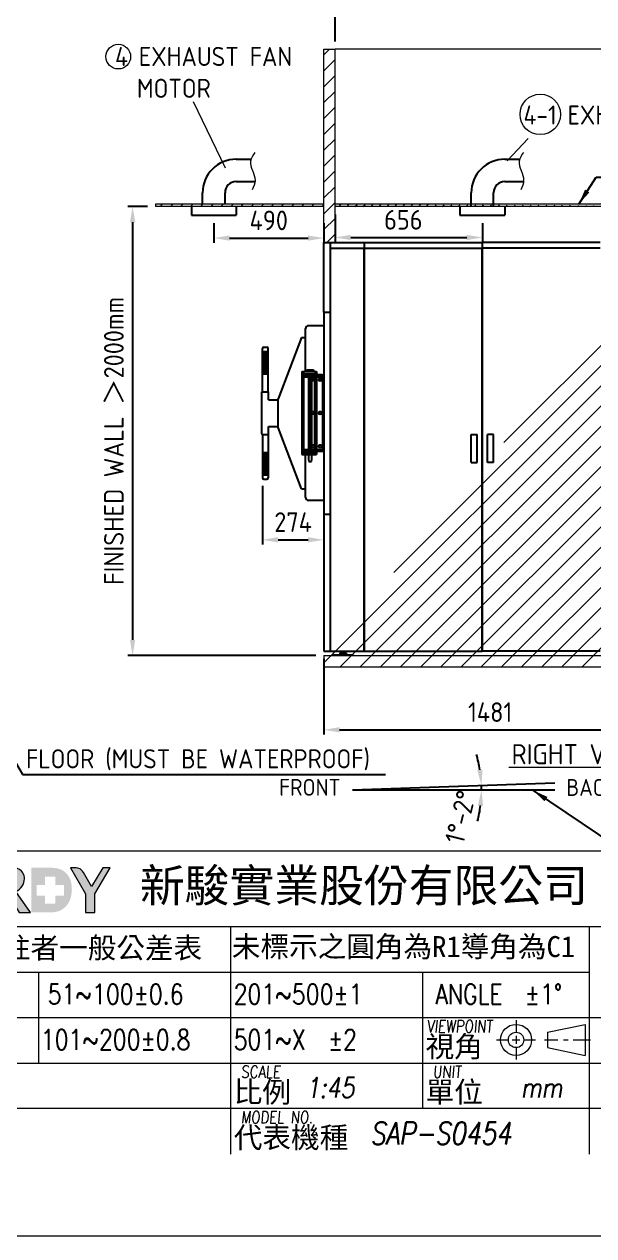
# Model space of a CAD drawing. Header units: millimetres. Extents: x -215875 to -182438, y -22804 to -2215.
# Drawn here: x -187883 to -185347, y -22804 to -17409 of the extents above; entities that cross this region are included whole.
import ezdxf

# ---------------------------------------------------------------- set-up
doc = ezdxf.new("R2010")
doc.units = ezdxf.units.MM
doc.header["$MEASUREMENT"] = 0
doc.linetypes.add('HIDDEN', pattern=[9.525, 6.35, -3.175])
doc.layers.get('0').update_dxf_attribs({"lineweight": 25})
for name, color, linetype, lineweight in [('D', 3, 'Continuous', 13), ('F', 7, 'Continuous', 15), ('H', 2, 'HIDDEN', 15), ('S', 4, 'Continuous', 15), ('T', 4, 'Continuous', 15)]:
    doc.layers.add(name, color=color, linetype=linetype, lineweight=lineweight)
doc.styles.get("Standard").update_dxf_attribs({"font": 'KAIU.TTF'})
doc.styles.add('STU25', font='isocp2.shx')
doc.styles.add('Text', font='romans.shx', dxfattribs={"width": 0.8, "oblique": 10})
doc.dimstyles.new('STU25', dxfattribs={"dimscale": 35, "dimtxt": 2.5, "dimasz": 2, "dimexe": 0.6, "dimexo": 1, "dimgap": 1, "dimtad": 1, "dimdsep": 46, "dimtxsty": 'STU25', "dimcen": 2, "dimazin": 2, "dimtfac": 1, "dimtmove": 0, "dimatfit": 3, "dimfxl": 0, "dimtolj": 1, "dimtzin": 0, "dimarcsym": 0})
doc.dimstyles.new('STU25$7', dxfattribs={"dimscale": 35, "dimtxt": 2.5, "dimasz": 2, "dimexe": 1.25, "dimexo": 0.625, "dimgap": 1, "dimtad": 0, "dimdec": 4, "dimdsep": 46, "dimtxsty": 'STU25', "dimcen": 2.5, "dimazin": 2, "dimtfac": 1, "dimtdec": 4, "dimtmove": 0, "dimatfit": 3, "dimfxl": 0, "dimtolj": 1, "dimtzin": 0, "dimarcsym": 0})

# ---------------------------------------------------------------- blocks, each defined once
blk = doc.blocks.new('*D1')
at = {"layer": 'D', "color": 0, "linetype": 'Continuous', "lineweight": -2}
for p, q in [((-186499.2, -18255.3), (-186499.2, -18379.2)), ((-185843.2, -18294.4), (-185843.2, -18379.2)), ((-186429.2, -18358.2), (-185913.2, -18358.2))]:
    blk.add_line(p, q, dxfattribs=at)
at = {"layer": 'D', "color": 0}
for points in [[(-186429.2, -18346.5), (-186429.2, -18369.9), (-186499.2, -18358.2)], [(-185913.2, -18369.9), (-185913.2, -18346.5), (-185843.2, -18358.2)]]:
    blk.add_solid(points, dxfattribs=at)
at = {"layer": 'Defpoints', "color": 0}
for p in [(-186499.2, -18220.3), (-185843.2, -18259.4), (-185843.2, -18358.2)]:
    blk.add_point(p, dxfattribs=at)
at = {"layer": 'D', "color": 0, "insert": (-186195.3, -18279.5), "char_height": 87.5, "attachment_point": 5, "style": 'STU25'}
blk.add_mtext('\\A1;656', dxfattribs=at)
blk = doc.blocks.new('*D8')
at = {"layer": 'D', "color": 0, "lineweight": -2}
for p, q in [((-186549.2, -20235.3), (-186549.2, -20571.6)), ((-185068.2, -20235.3), (-185068.2, -20571.6)), ((-186479.2, -20550.6), (-185138.2, -20550.6))]:
    blk.add_line(p, q, dxfattribs=at)
at = {"layer": 'D', "color": 0}
for points in [[(-186479.2, -20539), (-186479.2, -20562.3), (-186549.2, -20550.6)], [(-185138.2, -20562.3), (-185138.2, -20539), (-185068.2, -20550.6)]]:
    blk.add_solid(points, dxfattribs=at)
at = {"layer": 'Defpoints', "color": 0}
for p in [(-186549.2, -20200.3), (-185068.2, -20200.3), (-185068.2, -20550.6)]:
    blk.add_point(p, dxfattribs=at)
at = {"layer": 'D', "color": 0, "insert": (-185808.7, -20471.9), "char_height": 87.5, "attachment_point": 5, "style": 'STU25'}
blk.add_mtext('\\A1;1481', dxfattribs=at)
blk = doc.blocks.new('*D11')
at = {"layer": 'D', "color": 0, "linetype": 'Continuous', "lineweight": -2}
for p, q in [((-187039.2, -18294.4), (-187039.2, -18382)), ((-186549.2, -18294.4), (-186549.2, -18382)), ((-186969.2, -18361), (-186619.2, -18361))]:
    blk.add_line(p, q, dxfattribs=at)
at = {"layer": 'D', "color": 0}
for points in [[(-186969.2, -18349.3), (-186969.2, -18372.6), (-187039.2, -18361)], [(-186619.2, -18372.6), (-186619.2, -18349.3), (-186549.2, -18361)]]:
    blk.add_solid(points, dxfattribs=at)
at = {"layer": 'Defpoints', "color": 0}
for p in [(-187039.2, -18259.4), (-186549.2, -18259.4), (-186549.2, -18361)]:
    blk.add_point(p, dxfattribs=at)
at = {"layer": 'D', "color": 0, "insert": (-186794.6, -18282.2), "char_height": 87.5, "attachment_point": 5, "style": 'STU25'}
blk.add_mtext('\\A1;490', dxfattribs=at)
blk = doc.blocks.new('*D13')
at = {"layer": 'D', "color": 0, "lineweight": -2}
for p, q in [((-186823, -19464.3), (-186823, -19725.6)), ((-186549.2, -19464.3), (-186549.2, -19725.6)), ((-186753, -19704.6), (-186619.2, -19704.6))]:
    blk.add_line(p, q, dxfattribs=at)
at = {"layer": 'D', "color": 0}
for points in [[(-186753, -19693), (-186753, -19716.3), (-186823, -19704.6)], [(-186619.2, -19716.3), (-186619.2, -19693), (-186549.2, -19704.6)]]:
    blk.add_solid(points, dxfattribs=at)
at = {"layer": 'Defpoints', "color": 0}
for p in [(-186823, -19429.3), (-186549.2, -19429.3), (-186549.2, -19704.6)]:
    blk.add_point(p, dxfattribs=at)
at = {"layer": 'D', "color": 0, "insert": (-186686.1, -19625.9), "char_height": 87.5, "attachment_point": 5, "style": 'STU25'}
blk.add_mtext('\\A1;274', dxfattribs=at)
blk = doc.blocks.new('*D17')
at = {"layer": 'D', "color": 0, "lineweight": -2}
for p, q in [((-187334.2, -18220.3), (-187421.9, -18220.3)), ((-187400.9, -18290.3), (-187400.9, -20150.3)), ((-186584.2, -20220.3), (-187421.9, -20220.3))]:
    blk.add_line(p, q, dxfattribs=at)
at = {"layer": 'D', "color": 0}
for points in [[(-187389.3, -18290.3), (-187412.6, -18290.3), (-187400.9, -18220.3)], [(-187412.6, -20150.3), (-187389.3, -20150.3), (-187400.9, -20220.3)]]:
    blk.add_solid(points, dxfattribs=at)
at = {"layer": 'Defpoints', "color": 0}
for p in [(-187299.2, -18220.3), (-187400.9, -20220.3), (-186549.2, -20220.3)]:
    blk.add_point(p, dxfattribs=at)
at = {"layer": 'D', "color": 0, "insert": (-187527.9, -19905.7), "char_height": 87.5, "attachment_point": 1, "rotation": 90, "style": 'STU25'}
blk.add_mtext('\\A1;{\\Fisocp2.shx;FINISHED WALL \\f新細明體|b0|i0|c136|p16;＞\\Fisocp2.shx;2000mm}', dxfattribs=at)
blk = doc.blocks.new('*D19')
at = {"layer": 'D', "color": 0, "linetype": 'Continuous', "lineweight": -2}
for start, end in [(8.9852, 15.9704), (0, 2), (346.0296, 353.0148)]:
    blk.add_arc((-186421.9, -20818.5), 574.5, start, end, dxfattribs=at)
at = {"layer": 'D', "color": 0}
for points in [[(-185866, -20729.9), (-185842.8, -20727.7), (-185847.7, -20798.5)], [(-185840, -20889.1), (-185863.3, -20887.7), (-185847.4, -20818.5)]]:
    blk.add_solid(points, dxfattribs=at)
at = {"layer": 'Defpoints', "color": 0}
for p in [(-186421.9, -20818.5), (-186421.9, -20818.5), (-185847.5, -20805.1), (-185521.4, -20787.1), (-185520.9, -20818.5)]:
    blk.add_point(p, dxfattribs=at)
at = {"layer": 'D', "color": 0, "insert": (-185940.9, -20938.7), "char_height": 87.5, "attachment_point": 5, "rotation": 75.9696, "style": 'STU25'}
blk.add_mtext('1%%D-2%%D', dxfattribs=at)
blk = doc.blocks.new('*D20')
at = {"layer": 'D', "color": 0, "lineweight": -2}
for p, q in [((-186499.2, -17485.3), (-186499.2, -17242.6)), ((-186429.2, -17263.6), (-184338.2, -17263.6)), ((-184268.2, -17485.3), (-184268.2, -17242.6))]:
    blk.add_line(p, q, dxfattribs=at)
at = {"layer": 'D', "color": 0}
for points in [[(-186429.2, -17251.9), (-186429.2, -17275.3), (-186499.2, -17263.6)], [(-184338.2, -17275.3), (-184338.2, -17251.9), (-184268.2, -17263.6)]]:
    blk.add_solid(points, dxfattribs=at)
at = {"layer": 'Defpoints', "color": 0}
for p in [(-184268.2, -17263.6), (-186499.2, -17520.3), (-184268.2, -17520.3)]:
    blk.add_point(p, dxfattribs=at)
at = {"layer": 'D', "color": 0, "insert": (-185965.6, -17132.3), "char_height": 87.5, "attachment_point": 1, "style": 'STU25'}
blk.add_mtext('\\A1;{\\Fisocp2.shx;2231(STERILIZE SPACE)}', dxfattribs=at)
blk = doc.blocks.new('新駿LOGO')
at = {"layer": 'F'}
h = blk.add_hatch(color=256, dxfattribs=at)
edge = h.paths.add_edge_path()
edge.add_spline(control_points=[(-518.54, -443.62), (-518.54, -443.62), (-518.54, -439.2), (-518.54, -439.2), (-518.54, -439.2), (-516.88, -439.2), (-516.88, -439.2), (-516.55, -439.2), (-516.29, -439.25), (-516.11, -439.33), (-515.93, -439.41), (-515.79, -439.54), (-515.69, -439.72), (-515.59, -439.89), (-515.54, -440.08), (-515.54, -440.3), (-515.54, -440.56), (-515.61, -440.8), (-515.76, -441.03), (-515.91, -441.26), (-516.12, -441.44), (-516.39, -441.56), (-516.39, -441.56), (-514.95, -443.62), (-514.95, -443.62), (-514.95, -443.62), (-516.07, -443.62), (-516.07, -443.62), (-516.07, -443.62), (-517.17, -441.81), (-517.17, -441.81), (-517.17, -441.81), (-517.67, -441.81), (-517.67, -441.81), (-517.67, -441.81), (-517.67, -443.62), (-517.67, -443.62), (-517.67, -443.62), (-518.54, -443.62), (-518.54, -443.62)], knot_values=[0, 0, 0, 0, 1, 1, 1, 2, 2, 2, 3, 3, 3, 4, 4, 4, 5, 5, 5, 6, 6, 6, 7, 7, 7, 8, 8, 8, 9, 9, 9, 10, 10, 10, 11, 11, 11, 12, 12, 12, 13, 13, 13, 13], degree=3, periodic=1)
edge = h.paths.add_edge_path(flags=16)
edge.add_spline(control_points=[(-517.67, -441.21), (-517.67, -441.21), (-517.46, -441.21), (-517.46, -441.21), (-517.08, -441.21), (-516.82, -441.13), (-516.68, -440.96), (-516.53, -440.8), (-516.46, -440.61), (-516.46, -440.4), (-516.46, -440.22), (-516.52, -440.08), (-516.63, -439.97), (-516.75, -439.86), (-516.99, -439.81), (-517.35, -439.81), (-517.35, -439.81), (-517.67, -439.81), (-517.67, -439.81), (-517.67, -439.81), (-517.67, -441.21), (-517.67, -441.21)], knot_values=[0, 0, 0, 0, 1, 1, 1, 2, 2, 2, 3, 3, 3, 4, 4, 4, 5, 5, 5, 6, 6, 6, 7, 7, 7, 7], degree=3, periodic=1)
h = blk.add_hatch(color=256, dxfattribs=at)
edge = h.paths.add_edge_path()
edge.add_spline(control_points=[(-514.87, -443.62), (-514.87, -443.62), (-513.05, -443.62), (-513.05, -443.62)], knot_values=[-9, -9, -9, -9, -8, -8, -8, -8], degree=3, periodic=0)
edge.add_spline(control_points=[(-513.05, -443.62), (-512.51, -443.62), (-512.09, -443.52), (-511.79, -443.32)], knot_values=[-8, -8, -8, -8, -7, -7, -7, -7], degree=3, periodic=0)
edge.add_spline(control_points=[(-511.79, -443.32), (-511.48, -443.12), (-511.25, -442.85), (-511.09, -442.5)], knot_values=[-7, -7, -7, -7, -6, -6, -6, -6], degree=3, periodic=0)
edge.add_spline(control_points=[(-511.09, -442.5), (-510.93, -442.15), (-510.85, -441.76), (-510.85, -441.32)], knot_values=[-6, -6, -6, -6, -5, -5, -5, -5], degree=3, periodic=0)
edge.add_spline(control_points=[(-510.85, -441.32), (-510.85, -440.87), (-510.93, -440.49), (-511.1, -440.17)], knot_values=[-5, -5, -5, -5, -4, -4, -4, -4], degree=3, periodic=0)
edge.add_spline(control_points=[(-511.1, -440.17), (-511.27, -439.85), (-511.49, -439.61), (-511.78, -439.45)], knot_values=[-4, -4, -4, -4, -3, -3, -3, -3], degree=3, periodic=0)
edge.add_spline(control_points=[(-511.78, -439.45), (-512.06, -439.29), (-512.46, -439.2), (-512.97, -439.2)], knot_values=[-3, -3, -3, -3, -2, -2, -2, -2], degree=3, periodic=0)
edge.add_spline(control_points=[(-512.97, -439.2), (-512.97, -439.2), (-514.87, -439.2), (-514.87, -439.2)], knot_values=[-2, -2, -2, -2, -1, -1, -1, -1], degree=3, periodic=0)
edge.add_spline(control_points=[(-514.87, -439.2), (-514.87, -439.2), (-514.87, -443.62), (-514.87, -443.62)], knot_values=[-1, -1, -1, -1, 0, 0, 0, 0], degree=3, periodic=0)
h.paths.add_polyline_path([(-514.34, -441.95), (-514.34, -440.92), (-513.51, -440.92), (-513.51, -440.07), (-512.48, -440.07), (-512.48, -440.92), (-511.64, -440.92), (-511.64, -441.95), (-512.48, -441.95), (-512.48, -442.77), (-513.51, -442.77), (-513.51, -441.95)], flags=16)
h = blk.add_hatch(color=256, dxfattribs=at)
edge = h.paths.add_edge_path()
edge.add_spline(control_points=[(-509.51, -443.62), (-509.51, -443.62), (-509.51, -441.77), (-509.51, -441.77), (-509.51, -441.77), (-511, -439.2), (-511, -439.2), (-511, -439.2), (-510.64, -439.2), (-510.64, -439.2), (-510.64, -439.2), (-510.3, -439.19), (-510.04, -439.32), (-509.79, -439.45), (-509.71, -439.68), (-509.71, -439.68), (-509.71, -439.68), (-508.9, -441.07), (-508.9, -441.07), (-508.9, -441.07), (-507.78, -439.2), (-507.78, -439.2), (-507.78, -439.2), (-507.05, -439.2), (-507.05, -439.2), (-507.05, -439.2), (-508.59, -441.77), (-508.59, -441.77), (-508.59, -441.77), (-508.59, -443.62), (-508.59, -443.62), (-508.59, -443.62), (-509.51, -443.62), (-509.51, -443.62)], knot_values=[0, 0, 0, 0, 1, 1, 1, 2, 2, 2, 3, 3, 3, 4, 4, 4, 5, 5, 5, 6, 6, 6, 7, 7, 7, 8, 8, 8, 9, 9, 9, 10, 10, 10, 11, 11, 11, 11], degree=3, periodic=1)
at = {"layer": 'F', "lineweight": 0}
for points, knots in [([(-518.54, -443.62), (-518.54, -443.62), (-518.54, -439.2), (-518.54, -439.2), (-518.54, -439.2), (-516.88, -439.2), (-516.88, -439.2), (-516.55, -439.2), (-516.29, -439.25), (-516.11, -439.33), (-515.93, -439.41), (-515.79, -439.54), (-515.69, -439.72), (-515.59, -439.89), (-515.54, -440.08), (-515.54, -440.3), (-515.54, -440.56), (-515.61, -440.8), (-515.76, -441.03), (-515.91, -441.26), (-516.12, -441.44), (-516.39, -441.56), (-516.39, -441.56), (-514.95, -443.62), (-514.95, -443.62), (-514.95, -443.62), (-516.07, -443.62), (-516.07, -443.62), (-516.07, -443.62), (-517.17, -441.81), (-517.17, -441.81), (-517.17, -441.81), (-517.67, -441.81), (-517.67, -441.81), (-517.67, -441.81), (-517.67, -443.62), (-517.67, -443.62), (-517.67, -443.62), (-518.54, -443.62), (-518.54, -443.62)], [0, 0, 0, 0, 1, 1, 1, 2, 2, 2, 3, 3, 3, 4, 4, 4, 5, 5, 5, 6, 6, 6, 7, 7, 7, 8, 8, 8, 9, 9, 9, 10, 10, 10, 11, 11, 11, 12, 12, 12, 13, 13, 13, 13]), ([(-509.51, -443.62), (-509.51, -443.62), (-509.51, -441.77), (-509.51, -441.77), (-509.51, -441.77), (-511, -439.2), (-511, -439.2), (-511, -439.2), (-510.64, -439.2), (-510.64, -439.2), (-510.64, -439.2), (-510.3, -439.19), (-510.04, -439.32), (-509.79, -439.45), (-509.71, -439.68), (-509.71, -439.68), (-509.71, -439.68), (-508.9, -441.07), (-508.9, -441.07), (-508.9, -441.07), (-507.78, -439.2), (-507.78, -439.2), (-507.78, -439.2), (-507.05, -439.2), (-507.05, -439.2), (-507.05, -439.2), (-508.59, -441.77), (-508.59, -441.77), (-508.59, -441.77), (-508.59, -443.62), (-508.59, -443.62), (-508.59, -443.62), (-509.51, -443.62), (-509.51, -443.62)], [0, 0, 0, 0, 1, 1, 1, 2, 2, 2, 3, 3, 3, 4, 4, 4, 5, 5, 5, 6, 6, 6, 7, 7, 7, 8, 8, 8, 9, 9, 9, 10, 10, 10, 11, 11, 11, 11])]:
    blk.add_open_spline(points, degree=3, knots=knots, dxfattribs=at)
at = {"insert": (-504.12, -439.33), "char_height": 3.25, "attachment_point": 1, "style": 'STU25'}
blk.add_mtext('{\\f標楷體|b0|i0|c136|p65;新駿實業股份有限公司}', dxfattribs=at)
blk = doc.blocks.new('H421')
at = {"layer": 'F', "color": 7}
for p, q in [((155.91, 38.09), (286.91, 38.09)), ((211.36, 38.09), (286.91, 38.09)), ((155.91, 30.59), (286.91, 30.59)), ((192.41, 30.59), (192.41, 17.09)), ((155.91, 26.09), (227.91, 26.09)), ((173.41, 26.09), (173.41, 17.09)), ((211.41, 26.09), (211.41, 17.09)), ((155.91, 21.59), (286.91, 21.59)), ((214.91, 21.59), (286.91, 21.59)), ((227.91, 21.59), (286.91, 21.59)), ((155.91, 17.09), (286.91, 17.09)), ((211.41, 17.09), (211.41, 12.59)), ((227.91, 17.09), (227.91, 8.09)), ((286.91, 12.59), (155.91, 12.59))]:
    blk.add_line(p, q, dxfattribs=at)
at = {"layer": 'F'}
for p, q in [((227.91, 30.59), (227.91, 17.09)), ((192.41, 17.09), (192.41, 8.09))]:
    blk.add_line(p, q, dxfattribs=at)
at = {"layer": 'F', "color": 0}
for p, q in [((220.66, 21.32), (220.66, 20.14)), ((223.77, 20.14), (227.5, 20.92)), ((227.5, 20.92), (227.5, 17.84)), ((218.72, 19.38), (219.89, 19.38)), ((220.27, 19.38), (221.04, 19.38)), ((220.66, 19.77), (220.66, 19)), ((221.42, 19.38), (222.57, 19.38)), ((223.49, 19.38), (224.81, 19.38)), ((223.77, 20.14), (223.77, 18.62)), ((225.34, 19.38), (225.81, 19.38)), ((226.31, 19.38), (228.03, 19.38)), ((220.66, 18.62), (220.66, 17.45)), ((223.77, 18.62), (227.5, 17.84))]:
    blk.add_line(p, q, dxfattribs=at)
for radius in [1.54, 0.762]:
    blk.add_circle((220.66, 19.38), radius, dxfattribs=at)
blk.add_blockref('新駿LOGO', (687.56, 475.62))
at = {"layer": 'F', "lineweight": -3}
for s, height, p in [('未標示之圓角為R1導角為C1', 2.0757, (192.54, 27.58)), ('未標註者一般公差表', 2.076, (164.12, 27.45)), ('視角', 2.076, (211.71, 17.69)), ('單位', 2.076, (211.71, 13.19)), ('比例', 2.076, (192.73, 13.19)), ('代表機種', 2.076, (192.73, 8.69))]:
    blk.add_text(s, height=height, dxfattribs=at).set_placement(p)
at = {"layer": 'F', "lineweight": 20, "style": 'Text', "width": 0.8}
for s, p in [('51~100±0.6', (174.32, 22.91)), ('201~500±1', (192.72, 22.91)), ('ANGLE  ±1%%D', (212.68, 22.91)), ('101~200±0.8', (173.63, 18.41)), ('501~X  ±2', (192.72, 18.41))]:
    blk.add_text(s, height=2, dxfattribs=at).set_placement(p)
at = {"layer": 'F', "color": 1, "lineweight": 15, "style": 'Text', "oblique": 5, "width": 0.8}
for s, p in [('VIEWPOINT', (211.83, 20.13)), ('SCALE', (193.44, 15.63)), ('UNIT', (212.42, 15.63)), ('MODEL NO.', (193.44, 11.13))]:
    blk.add_text(s, height=1.2, dxfattribs=at).set_placement(p)

msp = doc.modelspace()

# ---------------------------------------------------------------- hatches: boundary and pattern name
at = {"layer": 'H', "ltscale": 5}
h = msp.add_hatch(dxfattribs=at)
h.set_pattern_fill('ANSI31', color=256, scale=20, style=0)
h.set_pattern_definition([(45, (44664.165, -703.98), (-44.90128, 44.90128), [])])
h.paths.add_polyline_path([(-184268.204, -17520.271), (-184218.204, -17520.271)], flags=17)
h.paths.add_polyline_path([(-184268.204, -17520.271), (-184218.204, -17520.271)], flags=17)
h.paths.add_polyline_path([(-184268.204, -17520.271), (-184218.204, -17520.271)], flags=0)
h.paths.add_polyline_path([(-184268.204, -17520.271), (-184218.204, -17520.271)], flags=0)
h.paths.add_polyline_path([(-184268.204, -17520.271), (-184218.204, -17520.271)], flags=0)
h.paths.add_polyline_path([(-184268.204, -17520.271), (-184218.204, -17520.271)], flags=0)
h.paths.add_polyline_path([(-184268.204, -17520.271), (-184218.204, -17520.271)], flags=0)
h.paths.add_polyline_path([(-184268.204, -17520.271), (-184218.204, -17520.271)], flags=0)
h.paths.add_polyline_path([(-184268.204, -17520.271), (-184218.204, -17520.271)], flags=0)
h.paths.add_polyline_path([(-184268.204, -17520.271), (-184218.204, -17520.271)], flags=0)
h.paths.add_polyline_path([(-184268.204, -17520.271), (-184218.204, -17520.271)], flags=0)
h.paths.add_polyline_path([(-184268.204, -17520.271), (-184218.204, -17520.271)], flags=0)
h.paths.add_polyline_path([(-184268.204, -17520.271), (-184218.204, -17520.271)], flags=0)
h.paths.add_polyline_path([(-184268.204, -17520.271), (-184218.204, -17520.271)], flags=0)
h.paths.add_polyline_path([(-184268.204, -17520.271), (-184218.204, -17520.271)], flags=0)
h.paths.add_polyline_path([(-184268.204, -17520.271), (-184218.204, -17520.271)], flags=0)
h.paths.add_polyline_path([(-184268.204, -17520.271), (-184218.204, -17520.271)], flags=0)
edge = h.paths.add_edge_path()
edge.add_line((-184218.204, -20270.271), (-184218.204, -17520.271))
edge.add_line((-184268.204, -20220.271), (-184268.204, -17520.271))
edge.add_line((-186549.204, -20270.271), (-184218.204, -20270.271))
edge.add_line((-186549.204, -20220.271), (-184268.204, -20220.271))
edge.add_line((-186549.204, -20220.271), (-186549.204, -20270.271))
h = msp.add_hatch(dxfattribs=at)
h.set_pattern_fill('ANSI31', color=256, scale=400, style=0)
h.set_pattern_definition([(45, (14403.74, 125.25), (-35.355339, 35.355339), [])])
h.paths.add_polyline_path([(-186549.204, -18380.271), (-186549.204, -17520.271), (-186499.204, -17520.271), (-186499.204, -18380.271), (-186519.204, -18380.271)])
at = {"layer": 'H'}
h = msp.add_hatch(dxfattribs=at)
h.set_pattern_fill('ANSI31', color=256, scale=10, style=0)
h.set_pattern_definition([(45, (27826.925, 395.658), (-22.4506403, 22.4506403), [])])
h.paths.add_polyline_path([(-186549.934, -18210.271), (-187299.934, -18210.271), (-187299.934, -18220.271), (-186549.934, -18220.271)])
h = msp.add_hatch(dxfattribs=at)
h.set_pattern_fill('ANSI31', color=256, scale=200, style=0)
h.set_pattern_definition([(45, (14403.74, 125.25), (-17.6776695, 17.6776695), [])])
h.paths.add_polyline_path([(-184268.204, -18220.887), (-184268.204, -18210.271)])
h.paths.add_polyline_path([(-184268.204, -18220.887), (-184268.204, -18210.271)], flags=16)
h.paths.add_polyline_path([(-184268.204, -18220.887), (-184268.204, -18210.271)], flags=0)
edge = h.paths.add_edge_path()
edge.add_line((-184268.204, -18210.271), (-186499.204, -18210.271))
edge.add_line((-184268.204, -18220.271), (-186499.204, -18220.271))
edge.add_line((-186499.204, -18220.271), (-186499.204, -18210.271))

# ---------------------------------------------------------------- linework, layer by layer
at = {"linetype": 'Continuous'}
for p, q in [((-186939.204, -18009.523), (-186873.284, -18009.523)), ((-185743.204, -18009.523), (-185677.284, -18009.523)), ((-186939.204, -18109.523), (-186855.909, -18109.523)), ((-185743.204, -18109.523), (-185659.909, -18109.523)), ((-187089.204, -18210.271), (-187089.204, -18159.523)), ((-186989.204, -18210.271), (-186989.204, -18159.523)), ((-185893.204, -18220.271), (-185893.204, -18159.523)), ((-185793.204, -18220.271), (-185793.204, -18159.523)), ((-187139.204, -18220.271), (-187139.204, -18259.415)), ((-186939.204, -18220.271), (-186939.204, -18259.415)), ((-185943.204, -18220.271), (-185943.204, -18259.415)), ((-185743.204, -18220.271), (-185743.204, -18259.415)), ((-187139.204, -18259.415), (-186939.204, -18259.415)), ((-185943.204, -18259.415), (-185743.204, -18259.415)), ((-186507.704, -20217.271), (-186418.704, -20217.271)), ((-186507.704, -20220.271), (-186507.704, -20217.271)), ((-186418.704, -20220.271), (-186507.704, -20220.271)), ((-186476.483, -20217.271), (-186476.483, -20207.271)), ((-186449.925, -20207.271), (-186449.925, -20217.271)), ((-186418.704, -20217.271), (-186418.704, -20220.271)), ((-186421.886, -20818.515), (-185521.435, -20787.071)), ((-186421.886, -20818.515), (-185520.886, -20818.515))]:
    msp.add_line(p, q, dxfattribs=at)
for p, q in [((-186549.204, -18690.271), (-186549.204, -18380.271)), ((-186549.204, -18380.271), (-186519.204, -18380.271)), ((-186519.204, -18380.271), (-186369.204, -18380.271)), ((-186519.204, -18405.271), (-186519.204, -18380.271)), ((-186519.204, -18405.271), (-186519.204, -18380.271)), ((-186369.204, -18380.271), (-185843.704, -18380.271)), ((-186369.204, -18380.271), (-186369.204, -18405.271)), ((-185318.204, -18380.271), (-185843.704, -18380.271)), ((-185843.704, -18380.271), (-185843.704, -18405.271)), ((-186519.204, -20200.271), (-186519.204, -18405.271)), ((-186519.204, -18405.271), (-186369.204, -18405.271)), ((-186369.204, -20200.271), (-186369.204, -18405.271)), ((-186368.204, -18405.271), (-185844.204, -18405.271)), ((-186368.204, -20200.271), (-186368.204, -18405.271)), ((-185844.204, -20200.271), (-185844.204, -18405.271)), ((-185319.204, -18405.271), (-185843.204, -18405.271)), ((-185843.204, -20200.271), (-185843.204, -18405.271)), ((-186549.204, -18690.271), (-186549.204, -19590.271)), ((-186549.204, -18690.271), (-186519.204, -18690.271)), ((-186630.204, -18793.271), (-186630.204, -18764.271)), ((-186549.204, -18751.271), (-186617.204, -18751.271)), ((-186649.324, -18803.271), (-186753.204, -19076.271)), ((-186649.324, -18803.271), (-186630.204, -18803.271)), ((-186630.204, -18955.271), (-186630.204, -18793.271)), ((-186822.954, -19046.165), (-186822.954, -18852.165)), ((-186822.954, -18889.979), (-186799.14, -18866.165)), ((-186822.954, -18887.979), (-186801.14, -18866.165)), ((-186822.954, -18885.979), (-186803.14, -18866.165)), ((-186822.954, -18883.979), (-186805.14, -18866.165)), ((-186822.954, -18866.165), (-186797.554, -18866.165)), ((-186822.954, -18875.979), (-186813.14, -18866.165)), ((-186822.954, -18873.979), (-186815.14, -18866.165)), ((-186822.954, -18871.979), (-186817.14, -18866.165)), ((-186822.954, -18881.979), (-186807.14, -18866.165)), ((-186822.954, -18879.979), (-186809.14, -18866.165)), ((-186822.954, -18877.979), (-186811.14, -18866.165)), ((-186822.954, -18867.979), (-186821.14, -18866.165)), ((-186822.954, -18869.979), (-186819.14, -18866.165)), ((-186822.954, -18891.979), (-186797.554, -18866.579)), ((-186822.954, -18867.742), (-186797.554, -18893.142)), ((-186822.954, -18893.979), (-186797.554, -18868.579)), ((-186822.954, -18869.742), (-186797.554, -18895.142)), ((-186822.954, -18895.979), (-186797.554, -18870.579)), ((-186822.954, -18871.742), (-186797.554, -18897.142)), ((-186822.954, -18897.979), (-186797.554, -18872.579)), ((-186822.954, -18873.742), (-186797.554, -18899.142)), ((-186822.954, -18899.979), (-186797.554, -18874.579)), ((-186822.954, -18875.742), (-186797.554, -18901.142)), ((-186822.954, -18901.979), (-186797.554, -18876.579)), ((-186822.954, -18877.742), (-186797.554, -18903.142)), ((-186822.954, -18903.979), (-186797.554, -18878.579)), ((-186822.954, -18879.742), (-186797.554, -18905.142)), ((-186822.954, -18905.979), (-186797.554, -18880.579)), ((-186822.954, -18881.742), (-186797.554, -18907.142)), ((-186822.954, -18907.979), (-186797.554, -18882.579)), ((-186822.531, -18866.165), (-186797.554, -18891.142)), ((-186820.531, -18866.165), (-186797.554, -18889.142)), ((-186818.531, -18866.165), (-186797.554, -18887.142)), ((-186816.954, -18846.165), (-186803.554, -18846.165)), ((-186816.531, -18866.165), (-186797.554, -18885.142)), ((-186814.531, -18866.165), (-186797.554, -18883.142)), ((-186812.531, -18866.165), (-186797.554, -18881.142)), ((-186810.531, -18866.165), (-186797.554, -18879.142)), ((-186808.531, -18866.165), (-186797.554, -18877.142)), ((-186806.531, -18866.165), (-186797.554, -18875.142)), ((-186804.531, -18866.165), (-186797.554, -18873.142)), ((-186802.531, -18866.165), (-186797.554, -18871.142)), ((-186800.531, -18866.165), (-186797.554, -18869.142)), ((-186798.531, -18866.165), (-186797.554, -18867.142)), ((-186797.554, -19046.165), (-186797.554, -18852.165)), ((-186822.954, -18883.742), (-186797.554, -18909.142)), ((-186822.954, -18909.979), (-186797.554, -18884.579)), ((-186822.954, -18885.742), (-186797.554, -18911.142)), ((-186822.954, -18911.979), (-186797.554, -18886.579)), ((-186822.954, -18887.742), (-186797.554, -18913.142)), ((-186822.954, -18913.979), (-186797.554, -18888.579)), ((-186822.954, -18889.742), (-186797.554, -18915.142)), ((-186822.954, -18915.979), (-186797.554, -18890.579)), ((-186822.954, -18891.742), (-186797.554, -18917.142)), ((-186822.954, -18917.979), (-186797.554, -18892.579)), ((-186822.954, -18893.742), (-186797.554, -18919.142)), ((-186822.954, -18919.979), (-186797.554, -18894.579)), ((-186822.954, -18895.742), (-186797.554, -18921.142)), ((-186822.954, -18921.979), (-186797.554, -18896.579)), ((-186822.954, -18897.742), (-186797.554, -18923.142)), ((-186822.954, -18923.979), (-186797.554, -18898.579)), ((-186822.954, -18899.742), (-186797.554, -18925.142)), ((-186822.954, -18925.979), (-186797.554, -18900.579)), ((-186822.954, -18901.742), (-186797.554, -18927.142)), ((-186822.954, -18927.979), (-186797.554, -18902.579)), ((-186822.954, -18903.742), (-186797.554, -18929.142)), ((-186822.954, -18929.979), (-186797.554, -18904.579)), ((-186822.954, -18905.742), (-186797.554, -18931.142)), ((-186822.954, -18931.979), (-186797.554, -18906.579)), ((-186822.954, -18907.742), (-186797.554, -18933.142)), ((-186822.954, -18933.979), (-186797.554, -18908.579)), ((-186822.954, -18909.742), (-186797.554, -18935.142)), ((-186822.954, -18935.979), (-186797.554, -18910.579)), ((-186822.954, -18911.742), (-186797.554, -18937.142)), ((-186822.954, -18937.979), (-186797.554, -18912.579)), ((-186822.954, -18913.742), (-186797.554, -18939.142)), ((-186822.954, -18939.979), (-186797.554, -18914.579)), ((-186822.954, -18915.742), (-186797.554, -18941.142)), ((-186822.954, -18941.979), (-186797.554, -18916.579)), ((-186822.954, -18917.742), (-186797.554, -18943.142)), ((-186822.954, -18943.979), (-186797.554, -18918.579)), ((-186822.954, -18919.742), (-186797.554, -18945.142)), ((-186822.954, -18945.979), (-186797.554, -18920.579)), ((-186822.954, -18921.742), (-186797.554, -18947.142)), ((-186822.954, -18947.979), (-186797.554, -18922.579)), ((-186822.954, -18923.742), (-186797.554, -18949.142)), ((-186822.954, -18949.979), (-186797.554, -18924.579)), ((-186822.954, -18925.742), (-186797.554, -18951.142)), ((-186822.954, -18951.979), (-186797.554, -18926.579)), ((-186822.954, -18927.742), (-186797.554, -18953.142)), ((-186822.954, -18953.979), (-186797.554, -18928.579)), ((-186822.954, -18929.742), (-186797.554, -18955.142)), ((-186822.954, -18955.979), (-186797.554, -18930.579)), ((-186822.954, -18931.742), (-186797.554, -18957.142)), ((-186822.954, -18957.979), (-186797.554, -18932.579)), ((-186822.954, -18933.742), (-186797.554, -18959.142)), ((-186822.954, -18959.979), (-186797.554, -18934.579)), ((-186822.954, -18935.742), (-186797.554, -18961.142)), ((-186822.954, -18961.979), (-186797.554, -18936.579)), ((-186822.954, -18937.742), (-186797.554, -18963.142)), ((-186822.954, -18963.979), (-186797.554, -18938.579)), ((-186822.954, -18939.742), (-186797.554, -18965.142)), ((-186822.954, -18965.979), (-186797.554, -18940.579)), ((-186822.954, -18941.742), (-186798.531, -18966.165)), ((-186822.954, -18943.742), (-186800.531, -18966.165)), ((-186822.954, -18945.742), (-186802.531, -18966.165)), ((-186822.954, -18947.742), (-186804.531, -18966.165)), ((-186822.954, -18949.742), (-186806.531, -18966.165)), ((-186822.954, -18951.742), (-186808.531, -18966.165)), ((-186822.954, -18953.742), (-186810.531, -18966.165)), ((-186822.954, -18955.742), (-186812.531, -18966.165)), ((-186822.954, -18957.742), (-186814.531, -18966.165)), ((-186822.954, -18959.742), (-186816.531, -18966.165)), ((-186822.954, -18961.742), (-186818.531, -18966.165)), ((-186822.954, -18963.742), (-186820.531, -18966.165)), ((-186822.954, -18966.165), (-186797.554, -18966.165)), ((-186821.14, -18966.165), (-186797.554, -18942.579)), ((-186819.14, -18966.165), (-186797.554, -18944.579)), ((-186817.14, -18966.165), (-186797.554, -18946.579)), ((-186815.14, -18966.165), (-186797.554, -18948.579)), ((-186813.14, -18966.165), (-186797.554, -18950.579)), ((-186811.14, -18966.165), (-186797.554, -18952.579)), ((-186809.14, -18966.165), (-186797.554, -18954.579)), ((-186807.14, -18966.165), (-186797.554, -18956.579)), ((-186805.14, -18966.165), (-186797.554, -18958.579)), ((-186803.14, -18966.165), (-186797.554, -18960.579)), ((-186801.14, -18966.165), (-186797.554, -18962.579)), ((-186799.14, -18966.165), (-186797.554, -18964.579)), ((-186647.204, -18955.271), (-186647.204, -19325.271)), ((-186647.204, -18955.271), (-186582.204, -18955.271)), ((-186639.204, -18955.271), (-186639.204, -19325.271)), ((-186639.204, -18965.271), (-186585.204, -18965.271)), ((-186635.204, -18970.271), (-186590.204, -18970.271)), ((-186635.204, -18970.271), (-186635.204, -18978.271)), ((-186635.204, -18978.271), (-186590.204, -18978.271)), ((-186610.204, -19302.271), (-186610.204, -18978.271)), ((-186590.204, -18970.271), (-186607.204, -18970.271)), ((-186590.204, -18970.271), (-186607.204, -18970.271)), ((-186595.704, -18987.271), (-186600.704, -18987.271)), ((-186590.204, -18965.271), (-186590.204, -19315.271)), ((-186585.204, -18955.271), (-186585.204, -18965.271)), ((-186582.204, -18955.271), (-186582.204, -19325.271)), ((-186557.204, -18970.271), (-186582.204, -18970.271)), ((-186557.204, -18970.271), (-186582.204, -18970.271)), ((-186582.204, -18970.271), (-186554.204, -18970.271)), ((-186582.204, -18978.271), (-186554.204, -18978.271)), ((-186563.704, -18987.271), (-186568.704, -18987.271)), ((-186554.204, -18970.271), (-186554.204, -18978.271)), ((-186554.204, -19307.271), (-186554.204, -18973.271)), ((-186595.704, -18997.271), (-186600.704, -18997.271)), ((-186563.704, -18997.271), (-186568.704, -18997.271)), ((-186825.254, -19233.271), (-186825.254, -19046.165)), ((-186825.254, -19046.165), (-186795.254, -19046.165)), ((-186822.954, -19046.165), (-186797.554, -19046.165)), ((-186795.254, -19081.271), (-186795.254, -19046.165)), ((-186795.254, -19081.271), (-186753.204, -19081.271)), ((-186753.204, -19204.271), (-186753.204, -19076.271)), ((-186595.704, -19135.271), (-186600.704, -19135.271)), ((-186595.704, -19145.271), (-186600.704, -19145.271)), ((-186563.704, -19135.271), (-186568.704, -19135.271)), ((-186563.704, -19145.271), (-186568.704, -19145.271)), ((-186795.254, -19199.271), (-186753.204, -19199.271)), ((-186795.254, -19233.271), (-186795.254, -19199.271)), ((-186649.324, -19477.271), (-186753.204, -19204.271)), ((-186823.254, -19235.271), (-186797.254, -19235.271)), ((-186822.954, -19235.271), (-186822.954, -19429.271)), ((-186797.554, -19235.271), (-186797.554, -19429.271)), ((-185893.204, -19360.271), (-185893.204, -19235.271)), ((-185893.204, -19235.271), (-185866.204, -19235.271)), ((-185866.204, -19360.271), (-185866.204, -19235.271)), ((-185821.204, -19360.271), (-185821.204, -19235.271)), ((-185794.204, -19235.271), (-185821.204, -19235.271)), ((-185794.204, -19360.271), (-185794.204, -19235.271)), ((-186635.204, -19302.271), (-186590.204, -19302.271)), ((-186635.204, -19310.271), (-186635.204, -19302.271)), ((-186635.204, -19310.271), (-186590.204, -19310.271)), ((-186590.204, -19310.271), (-186607.204, -19310.271)), ((-186595.704, -19283.271), (-186600.704, -19283.271)), ((-186595.704, -19293.271), (-186600.704, -19293.271)), ((-186582.204, -19302.271), (-186554.204, -19302.271)), ((-186557.204, -19310.271), (-186582.204, -19310.271)), ((-186582.204, -19310.271), (-186554.204, -19310.271)), ((-186563.704, -19283.271), (-186568.704, -19283.271)), ((-186563.704, -19293.271), (-186568.704, -19293.271)), ((-186554.204, -19310.271), (-186554.204, -19302.271)), ((-186822.954, -19327.694), (-186810.531, -19315.271)), ((-186822.954, -19325.694), (-186812.531, -19315.271)), ((-186822.954, -19315.271), (-186797.554, -19315.271)), ((-186822.954, -19339.694), (-186798.531, -19315.271)), ((-186822.954, -19337.694), (-186800.531, -19315.271)), ((-186822.954, -19335.694), (-186802.531, -19315.271)), ((-186822.954, -19333.694), (-186804.531, -19315.271)), ((-186822.954, -19331.694), (-186806.531, -19315.271)), ((-186822.954, -19329.694), (-186808.531, -19315.271)), ((-186822.954, -19323.694), (-186814.531, -19315.271)), ((-186822.954, -19317.694), (-186820.531, -19315.271)), ((-186822.954, -19321.694), (-186816.531, -19315.271)), ((-186822.954, -19319.694), (-186818.531, -19315.271)), ((-186822.954, -19315.458), (-186797.554, -19340.858)), ((-186822.954, -19341.694), (-186797.554, -19316.294)), ((-186822.954, -19317.458), (-186797.554, -19342.858)), ((-186822.954, -19343.694), (-186797.554, -19318.294)), ((-186822.954, -19319.458), (-186797.554, -19344.858)), ((-186822.954, -19345.694), (-186797.554, -19320.294)), ((-186822.954, -19321.458), (-186797.554, -19346.858)), ((-186822.954, -19347.694), (-186797.554, -19322.294)), ((-186822.954, -19323.458), (-186797.554, -19348.858)), ((-186822.954, -19349.694), (-186797.554, -19324.294)), ((-186822.954, -19325.458), (-186797.554, -19350.858)), ((-186822.954, -19351.694), (-186797.554, -19326.294)), ((-186822.954, -19327.458), (-186797.554, -19352.858)), ((-186822.954, -19353.694), (-186797.554, -19328.294)), ((-186822.954, -19329.458), (-186797.554, -19354.858)), ((-186822.954, -19355.694), (-186797.554, -19330.294)), ((-186822.954, -19331.458), (-186797.554, -19356.858)), ((-186822.954, -19357.694), (-186797.554, -19332.294)), ((-186822.954, -19333.458), (-186797.554, -19358.858)), ((-186822.954, -19359.694), (-186797.554, -19334.294)), ((-186822.954, -19335.458), (-186797.554, -19360.858)), ((-186822.954, -19361.694), (-186797.554, -19336.294)), ((-186822.954, -19337.458), (-186797.554, -19362.858)), ((-186822.954, -19363.694), (-186797.554, -19338.294)), ((-186822.954, -19339.458), (-186797.554, -19364.858)), ((-186822.954, -19365.694), (-186797.554, -19340.294)), ((-186822.954, -19341.458), (-186797.554, -19366.858)), ((-186822.954, -19367.694), (-186797.554, -19342.294)), ((-186822.954, -19343.458), (-186797.554, -19368.858)), ((-186822.954, -19369.694), (-186797.554, -19344.294)), ((-186822.954, -19345.458), (-186797.554, -19370.858)), ((-186822.954, -19371.694), (-186797.554, -19346.294)), ((-186822.954, -19347.458), (-186797.554, -19372.858)), ((-186822.954, -19373.694), (-186797.554, -19348.294)), ((-186822.954, -19349.458), (-186797.554, -19374.858)), ((-186822.954, -19375.694), (-186797.554, -19350.294)), ((-186822.954, -19351.458), (-186797.554, -19376.858)), ((-186822.954, -19377.694), (-186797.554, -19352.294)), ((-186822.954, -19353.458), (-186797.554, -19378.858)), ((-186822.954, -19379.694), (-186797.554, -19354.294)), ((-186822.954, -19355.458), (-186797.554, -19380.858)), ((-186822.954, -19381.694), (-186797.554, -19356.294)), ((-186822.954, -19357.458), (-186797.554, -19382.858)), ((-186822.954, -19383.694), (-186797.554, -19358.294)), ((-186822.954, -19359.458), (-186797.554, -19384.858)), ((-186822.954, -19385.694), (-186797.554, -19360.294)), ((-186822.954, -19361.458), (-186797.554, -19386.858)), ((-186822.954, -19387.694), (-186797.554, -19362.294)), ((-186822.954, -19363.458), (-186797.554, -19388.858)), ((-186822.954, -19389.694), (-186797.554, -19364.294)), ((-186822.954, -19365.458), (-186797.554, -19390.858)), ((-186822.954, -19391.694), (-186797.554, -19366.294)), ((-186822.954, -19367.458), (-186797.554, -19392.858)), ((-186822.954, -19393.694), (-186797.554, -19368.294)), ((-186821.14, -19315.271), (-186797.554, -19338.858)), ((-186819.14, -19315.271), (-186797.554, -19336.858)), ((-186817.14, -19315.271), (-186797.554, -19334.858)), ((-186815.14, -19315.271), (-186797.554, -19332.858)), ((-186813.14, -19315.271), (-186797.554, -19330.858)), ((-186811.14, -19315.271), (-186797.554, -19328.858)), ((-186809.14, -19315.271), (-186797.554, -19326.858)), ((-186807.14, -19315.271), (-186797.554, -19324.858)), ((-186805.14, -19315.271), (-186797.554, -19322.858)), ((-186803.14, -19315.271), (-186797.554, -19320.858)), ((-186801.14, -19315.271), (-186797.554, -19318.858)), ((-186799.14, -19315.271), (-186797.554, -19316.858)), ((-186647.204, -19325.271), (-186582.204, -19325.271)), ((-186639.204, -19315.271), (-186585.204, -19315.271)), ((-186630.204, -19487.271), (-186630.204, -19325.271)), ((-186585.204, -19325.271), (-186585.204, -19315.271)), ((-185893.204, -19360.271), (-185866.204, -19360.271)), ((-185794.204, -19360.271), (-185821.204, -19360.271)), ((-186822.954, -19369.458), (-186797.554, -19394.858)), ((-186822.954, -19395.694), (-186797.554, -19370.294)), ((-186822.954, -19371.458), (-186797.554, -19396.858)), ((-186822.954, -19397.694), (-186797.554, -19372.294)), ((-186822.954, -19373.458), (-186797.554, -19398.858)), ((-186822.954, -19399.694), (-186797.554, -19374.294)), ((-186822.954, -19375.458), (-186797.554, -19400.858)), ((-186822.954, -19401.694), (-186797.554, -19376.294)), ((-186822.954, -19377.458), (-186797.554, -19402.858)), ((-186822.954, -19403.694), (-186797.554, -19378.294)), ((-186822.954, -19379.458), (-186797.554, -19404.858)), ((-186822.954, -19405.694), (-186797.554, -19380.294)), ((-186822.954, -19381.458), (-186797.554, -19406.858)), ((-186822.954, -19407.694), (-186797.554, -19382.294)), ((-186822.954, -19383.458), (-186797.554, -19408.858)), ((-186822.954, -19409.694), (-186797.554, -19384.294)), ((-186822.954, -19385.458), (-186797.554, -19410.858)), ((-186822.954, -19411.694), (-186797.554, -19386.294)), ((-186822.954, -19387.458), (-186797.554, -19412.858)), ((-186822.954, -19413.694), (-186797.554, -19388.294)), ((-186822.954, -19389.458), (-186797.554, -19414.858)), ((-186822.954, -19391.458), (-186799.14, -19415.271)), ((-186822.954, -19393.458), (-186801.14, -19415.271)), ((-186822.954, -19395.458), (-186803.14, -19415.271)), ((-186822.954, -19397.458), (-186805.14, -19415.271)), ((-186822.954, -19399.458), (-186807.14, -19415.271)), ((-186822.954, -19401.458), (-186809.14, -19415.271)), ((-186822.954, -19403.458), (-186811.14, -19415.271)), ((-186822.954, -19405.458), (-186813.14, -19415.271)), ((-186822.954, -19407.458), (-186815.14, -19415.271)), ((-186822.954, -19409.458), (-186817.14, -19415.271)), ((-186822.954, -19411.458), (-186819.14, -19415.271)), ((-186822.954, -19413.458), (-186821.14, -19415.271)), ((-186822.954, -19415.271), (-186797.554, -19415.271)), ((-186822.531, -19415.271), (-186797.554, -19390.294)), ((-186820.531, -19415.271), (-186797.554, -19392.294)), ((-186818.531, -19415.271), (-186797.554, -19394.294)), ((-186816.531, -19415.271), (-186797.554, -19396.294)), ((-186814.531, -19415.271), (-186797.554, -19398.294)), ((-186812.531, -19415.271), (-186797.554, -19400.294)), ((-186810.531, -19415.271), (-186797.554, -19402.294)), ((-186808.531, -19415.271), (-186797.554, -19404.294)), ((-186806.531, -19415.271), (-186797.554, -19406.294)), ((-186804.531, -19415.271), (-186797.554, -19408.294)), ((-186802.531, -19415.271), (-186797.554, -19410.294)), ((-186800.531, -19415.271), (-186797.554, -19412.294)), ((-186798.531, -19415.271), (-186797.554, -19414.294)), ((-186816.954, -19435.271), (-186803.554, -19435.271)), ((-186649.324, -19477.271), (-186630.204, -19477.271)), ((-186630.204, -19516.271), (-186630.204, -19487.271)), ((-186549.204, -19529.271), (-186617.204, -19529.271)), ((-186549.204, -19590.271), (-186549.204, -20200.271)), ((-186549.204, -19590.271), (-186519.204, -19590.271)), ((-186549.204, -20200.271), (-186519.204, -20200.271)), ((-186519.204, -20200.271), (-186369.204, -20200.271)), ((-186476.483, -20207.271), (-186449.925, -20207.271)), ((-186469.204, -20207.271), (-186469.204, -20200.271)), ((-186457.204, -20207.271), (-186457.204, -20200.271)), ((-186368.204, -20200.271), (-185844.204, -20200.271)), ((-185319.204, -20200.271), (-185843.204, -20200.271))]:
    msp.add_line(p, q)
at = {"ltscale": 0.1}
for p, q in [((-186630.704, -18965.771), (-186630.204, -18965.271)), ((-186630.704, -18969.771), (-186630.704, -18965.771)), ((-186630.704, -18969.771), (-186630.204, -18970.271)), ((-186589.704, -18965.771), (-186590.204, -18965.271)), ((-186590.204, -18970.271), (-186589.704, -18969.771)), ((-186589.704, -18965.771), (-186589.704, -18969.771)), ((-186630.704, -19310.771), (-186630.204, -19310.271)), ((-186630.704, -19310.771), (-186630.704, -19314.771)), ((-186590.204, -19310.271), (-186589.704, -19310.771)), ((-186589.704, -19314.771), (-186589.704, -19310.771)), ((-186630.704, -19314.771), (-186630.204, -19315.271)), ((-186589.704, -19314.771), (-186590.204, -19315.271))]:
    msp.add_line(p, q, dxfattribs=at)
at = {"ltscale": 2}
for p, q in [((-186625.204, -18948.771), (-186624.704, -18948.271)), ((-186625.204, -18954.771), (-186625.204, -18948.771)), ((-186624.704, -18955.271), (-186625.204, -18954.771)), ((-186624.704, -18948.271), (-186595.704, -18948.271)), ((-186618.204, -18955.271), (-186624.704, -18955.271)), ((-186618.204, -18978.271), (-186618.204, -19302.271)), ((-186595.704, -18955.271), (-186602.204, -18955.271)), ((-186602.204, -19302.271), (-186602.204, -18978.271)), ((-186595.704, -18948.271), (-186595.204, -18948.771)), ((-186595.204, -18954.771), (-186595.704, -18955.271)), ((-186595.204, -18948.771), (-186595.204, -18954.771)), ((-186618.204, -19325.271), (-186618.204, -19345.271)), ((-186618.204, -19345.271), (-186616.204, -19355.271)), ((-186616.204, -19355.271), (-186604.204, -19355.271)), ((-186604.204, -19355.271), (-186602.204, -19345.271)), ((-186602.204, -19345.271), (-186602.204, -19325.271))]:
    msp.add_line(p, q, dxfattribs=at)
at = {"linetype": 'Continuous'}
for centre, radius in [((-186939.204, -18159.523), 150), ((-185743.204, -18159.523), 150), ((-186939.204, -18159.523), 50), ((-185743.204, -18159.523), 50)]:
    msp.add_arc(centre, radius, 90, 180, dxfattribs=at)
for centre, radius, start, end in [((-186617.204, -18764.271), 13, 90, 180), ((-186816.954, -18852.165), 6, 90, 180), ((-186803.554, -18852.165), 6, 0, 90), ((-186600.704, -18992.271), 5, 90, 107.457603), ((-186595.704, -18992.271), 5, 270, 90), ((-186568.704, -18992.271), 5, 90, 270), ((-186563.704, -18992.271), 5, 270, 90), ((-186557.204, -18973.271), 3, 0, 90), ((-186557.204, -18973.271), 3, 0, 90), ((-186600.704, -18992.271), 5, 252.542397, 270), ((-186600.704, -19140.271), 5, 90, 107.457603), ((-186600.704, -19140.271), 5, 252.542397, 270), ((-186595.704, -19140.271), 5, 270, 90), ((-186568.704, -19140.271), 5, 90, 270), ((-186563.704, -19140.271), 5, 270, 90), ((-186823.254, -19233.271), 2, 180, 270), ((-186797.254, -19233.271), 2, 270, 0), ((-186600.704, -19288.271), 5, 90, 107.457603), ((-186600.704, -19288.271), 5, 252.542397, 270), ((-186595.704, -19288.271), 5, 270, 90), ((-186568.704, -19288.271), 5, 90, 270), ((-186563.704, -19288.271), 5, 270, 90), ((-186557.204, -19307.271), 3, 270, 0), ((-186816.954, -19429.271), 6, 180, 270), ((-186803.554, -19429.271), 6, 270, 0), ((-186617.204, -19516.271), 13, 180, 270)]:
    msp.add_arc(centre, radius, start, end)
at = {"layer": 'D'}
for p, q in [((-186986.492, -18050.107), (-187129.329, -17754.703)), ((-185725.946, -20716.588), (-185113.245, -20716.588))]:
    msp.add_line(p, q, dxfattribs=at)
at = {"layer": 'D', "linetype": 'Continuous'}
msp.add_line((-185732.853, -18017.475), (-185639.784, -17917.912), dxfattribs=at)
at = {"layer": 'D'}
for centre, radius in [((-187464.624, -17552.99), 55), ((-185585.597, -17810.107), 90)]:
    msp.add_circle(centre, radius, dxfattribs=at)
for points in [[(-186856.969, -17979.946), (-186875.231, -18017.851), (-186855.564, -18104.189), (-186868.207, -18146.305)], [(-185660.969, -17979.946), (-185679.231, -18017.851), (-185659.564, -18104.189), (-185672.207, -18146.305)]]:
    msp.add_spline(points, degree=3, dxfattribs=at)
at = {"layer": 'F', "color": 6}
msp.add_lwpolyline([(-195623.162, -13533.77), (-195623.162, -22803.77), (-182438.162, -22803.77), (-182438.162, -13533.77)], close=True, dxfattribs=at)
msp.add_lwpolyline([(-195623.162, -13533.77), (-195623.162, -22803.77), (-182438.162, -22803.77), (-182438.162, -13533.77)], close=True, dxfattribs=at)
at = {"layer": 'S', "linetype": 'Continuous'}
for p, q in [((-186549.204, -17520.271), (-186499.204, -17520.271)), ((-184268.204, -17520.271), (-186499.204, -17520.271)), ((-186499.204, -18380.271), (-186499.204, -17520.271)), ((-186549.204, -18210.271), (-187299.204, -18210.271)), ((-186549.204, -18220.271), (-187299.204, -18220.271)), ((-184268.204, -18210.271), (-186499.204, -18210.271)), ((-184268.204, -18220.271), (-186499.204, -18220.271)), ((-186549.204, -20220.271), (-184268.204, -20220.271)), ((-186549.204, -20270.271), (-184218.204, -20270.271))]:
    msp.add_line(p, q, dxfattribs=at)
at = {"layer": 'S'}
for p, q in [((-186549.204, -17520.271), (-186499.204, -17520.271)), ((-186549.204, -18380.271), (-186549.204, -17520.271)), ((-187299.204, -18210.271), (-187299.204, -18220.271)), ((-186549.204, -18220.271), (-186549.204, -18210.271)), ((-186549.204, -18380.271), (-186499.204, -18380.271)), ((-186549.204, -20220.271), (-186549.204, -20270.271))]:
    msp.add_line(p, q, dxfattribs=at)

# ---------------------------------------------------------------- block references
at = {"xscale": 45, "yscale": 45, "zscale": 45}
msp.add_blockref('H421', (-195623.162, -22803.77), dxfattribs=at)

# ---------------------------------------------------------------- texts
at = {"layer": 'D', "color": 11, "char_height": 85, "attachment_point": 1, "style": 'STU25'}
for s, insert in [('{\\C3;4 EXHAUST FAN \\P  MOTOR}', (-187478.788, -17509.83)), ('{\\C3;4-1 EXHAUST FAN MOTOR}', (-185660.28, -17770.544))]:
    msp.add_mtext(s, dxfattribs=dict(at, insert=insert))
at = {"layer": 'D', "color": 11, "attachment_point": 1}
for s, insert, char_height in [('{\\Fisocp2.shx;\\C3;FLOOR (MUST BE WATERPROOF)}', (-187875.343, -20637.263), 85), ('{\\Fisocp2.shx;RIGHT VIEW}', (-185713.266, -20614.273), 90)]:
    msp.add_mtext(s, dxfattribs=dict(at, insert=insert, char_height=char_height))
at = {"layer": 'D', "linetype": 'Continuous', "char_height": 75, "width": 218.181, "attachment_point": 1}
for s, insert in [('{\\Fisocp2.shx;FRONT}', (-186748.104, -20769.39)), ('{\\Fisocp2.shx;BACK}', (-185469.581, -20769.84))]:
    msp.add_mtext(s, dxfattribs=dict(at, insert=insert))
at = {"layer": 'T', "lineweight": 20, "style": 'Text', "oblique": 10, "width": 0.8}
for s, height, p in [('1:45', 90, (-186629.642, -22189.398)), ('mm', 90, (-185673.025, -22189.143)), ('SAP-S0454', 99, (-186342.682, -22397))]:
    msp.add_text(s, height=height, dxfattribs=at).set_placement(p)

# ---------------------------------------------------------------- dimensions: what is measured, and where the dimension line sits
at = {"layer": 'D'}
dim = msp.add_linear_dim(base=(-184268.204, -17263.592), p1=(-186499.204, -17520.271), p2=(-184268.204, -17520.271), text='{\\Fisocp2.shx;<>(STERILIZE SPACE)}', dimstyle='STU25', dxfattribs=at)
dim.commit()
dim.dimension.update_dxf_attribs({"geometry": '*D20', "text_midpoint": (-185383.704, -17180.467)})
dim = msp.add_linear_dim(base=(-187400.937, -20220.271), p1=(-187299.204, -18220.271), p2=(-186549.204, -20220.271), angle=90, text='{\\Fisocp2.shx;FINISHED WALL \\f新細明體|b0|i0|c136|p16;＞\\Fisocp2.shx;<>mm}', dimstyle='STU25', dxfattribs=at)
dim.commit()
dim.dimension.update_dxf_attribs({"geometry": '*D17', "text_midpoint": (-187400.937, -19241.171), "dimtype": 160})
at = {"layer": 'D', "linetype": 'Continuous'}
for base, p1, p2, picture, middle in [((-186549.204, -18360.978), (-187039.204, -18259.415), (-186549.204, -18259.415), '*D11', (-186794.584, -18360.978)), ((-185843.204, -18358.203), (-186499.204, -18220.271), (-185843.204, -18259.415), '*D1', (-186195.277, -18358.203))]:
    dim = msp.add_linear_dim(base=base, p1=p1, p2=p2, dimstyle='STU25', dxfattribs=at)
    dim.commit()
    dim.dimension.update_dxf_attribs({"geometry": picture, "text_midpoint": middle, "dimtype": 160})
at = {"layer": 'D'}
dim = msp.add_linear_dim(base=(-186549.204, -19704.625), p1=(-186822.954, -19429.271), p2=(-186549.204, -19429.271), dimstyle='STU25', override={"dimdec": 0}, dxfattribs=at)
dim.commit()
dim.dimension.update_dxf_attribs({"geometry": '*D13', "text_midpoint": (-186686.079, -19704.625), "dimtype": 160})
dim = msp.add_linear_dim(base=(-185068.204, -20550.644), p1=(-186549.204, -20200.271), p2=(-185068.204, -20200.271), dimstyle='STU25', dxfattribs=at)
dim.commit()
dim.dimension.update_dxf_attribs({"geometry": '*D8', "text_midpoint": (-185808.704, -20550.644), "dimtype": 160})
at = {"layer": 'D', "linetype": 'Continuous'}
dim = msp.add_angular_dim_2l(base=(-185847.516, -20805.147), line1=((-186421.886, -20818.515), (-185520.886, -20818.515)), line2=((-186421.886, -20818.515), (-185521.435, -20787.071)), text='1%%D-2%%D', dimstyle='STU25', override={"dimtxsty": 'STU25'}, dxfattribs=at)
dim.commit()
dim.dimension.update_dxf_attribs({"geometry": '*D19', "text_midpoint": (-185864.5, -20957.801), "dimtype": 162})

# ---------------------------------------------------------------- leaders
at = {"layer": 'D'}
for points in [[(-185414.622, -18210.271), (-185336.945, -18089.414), (-184312.785, -18089.414)], [(-188199.536, -20220.271), (-187890.439, -20750.19), (-186274.601, -20750.19)], [(-185617.944, -20820.301), (-185252.915, -21065.251), (-182756.059, -21065.251)]]:
    msp.add_leader(points, dimstyle='STU25$7', override={"dimgap": 1, "dimtad": 0}, dxfattribs=at)

doc.saveas('drawing.dxf')
